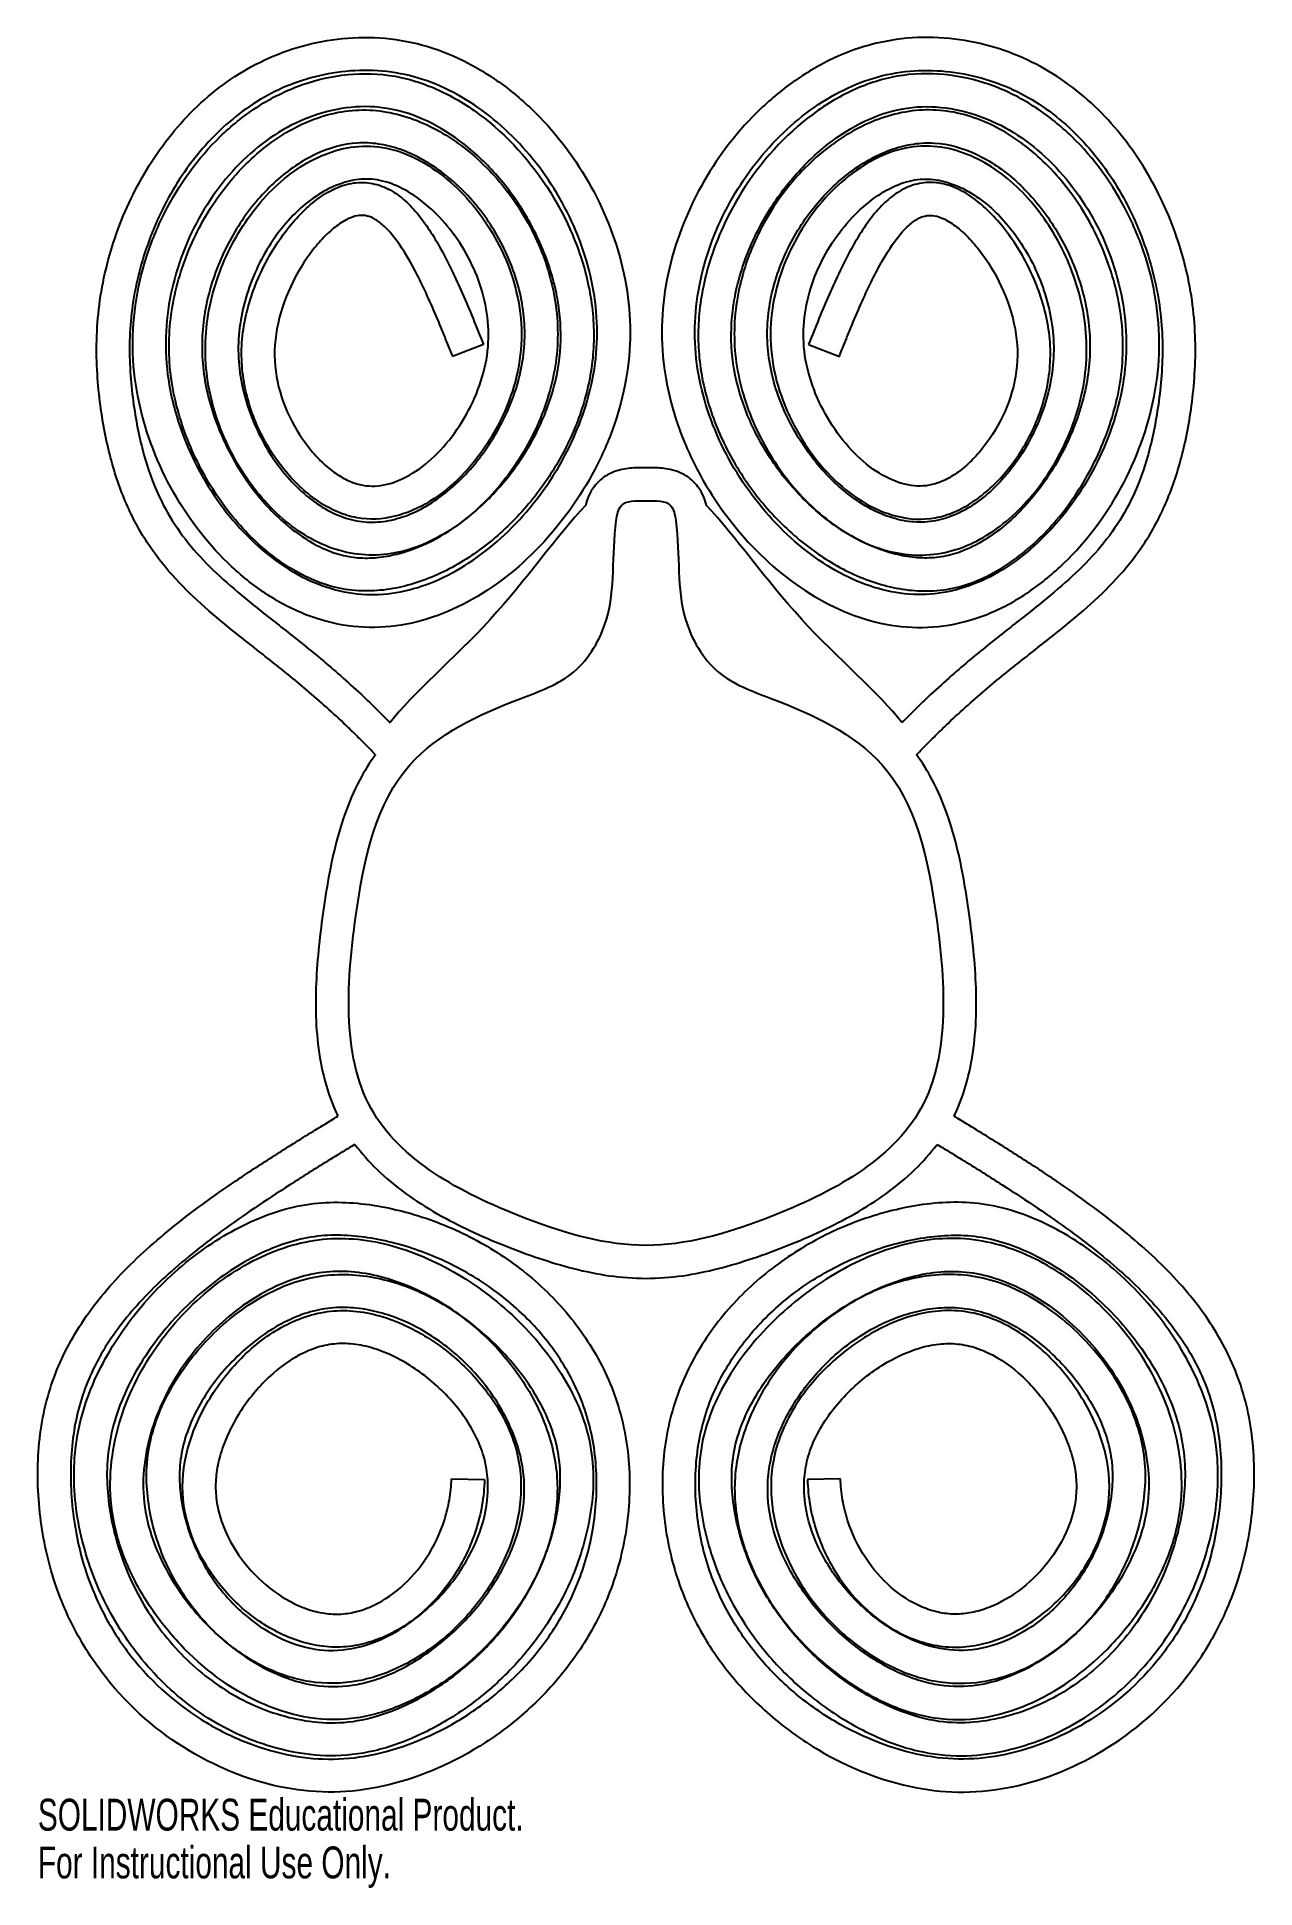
# Model space of a CAD drawing. Header units: millimetres. Extents: x -92 to 92, y -148 to 133.
import ezdxf

# ---------------------------------------------------------------- set-up
doc = ezdxf.new("R2010")
doc.units = ezdxf.units.MM
doc.styles.add('SLDTEXTSTYLE0', font='TXT', dxfattribs={"width": 0.7})

msp = doc.modelspace()

# ---------------------------------------------------------------- linework, layer by layer
at = {"color": 7, "linetype": 'Continuous', "lineweight": 25}
for p, q in [((-24.67, 86.73), (-29.33, 84.91)), ((24.67, 86.73), (29.33, 84.91)), ((-29.5, -85.41), (-24.5, -85.52)), ((29.5, -85.41), (24.5, -85.52))]:
    msp.add_line(p, q, dxfattribs=at)
for points, knots in [([(-41.06, 24.5), (-41.63, 25.07), (-42.71, 26.18), (-44.27, 27.74), (-46.34, 29.73), (-48.86, 32.04), (-51.81, 34.59), (-54.66, 36.94), (-58.34, 39.88), (-62.71, 43.29), (-67.55, 47.31), (-71.93, 51.61), (-75.77, 56.53), (-78.94, 62.37), (-81.34, 69.35), (-82.98, 77.79), (-83.54, 86.23), (-82.92, 93.41), (-81.47, 100.69), (-78.18, 109.67), (-71.9, 119.48), (-63.32, 127.46), (-54.31, 131.78), (-46.06, 133.33), (-39.56, 133.41), (-33.04, 132.16), (-26.9, 129.61), (-21.19, 125.97), (-14.32, 119.86), (-7.35, 110.26), (-3.26, 98.97), (-2.2, 89.47), (-2.68, 82.24), (-4.41, 75.19), (-8.14, 66.23), (-15.09, 56.22), (-26.01, 47.32), (-36.54, 43.64), (-45.17, 43.76), (-51.52, 45.43), (-57.47, 48.53), (-64.72, 54.24), (-72.21, 63.81), (-76.77, 75.44), (-78.05, 85.3), (-77.64, 92.74), (-75.98, 99.95), (-72.27, 109.04), (-66.55, 116.95), (-59.22, 122.88), (-53.01, 126.11), (-46.19, 127.88), (-38.95, 127.93), (-31.78, 125.82), (-22.96, 120.58), (-15.57, 112.44), (-10.54, 102.57), (-8.21, 94.56), (-7.62, 86.21), (-9.11, 77.92), (-12.34, 70.15), (-16.97, 63.14), (-22.72, 57.2), (-29.31, 52.61), (-35.31, 50.2), (-40.28, 49.31), (-44.1, 49.26), (-48, 49.96), (-53.05, 51.96), (-58.93, 56.11), (-64.98, 63.08), (-69.6, 71.52), (-71.87, 79.34), (-72.45, 85.83), (-72.1, 92.31), (-70.1, 100.15), (-65.67, 108.61), (-59.64, 115.61), (-52.36, 120.59), (-45.5, 122.5), (-39.82, 122.23), (-34.3, 120.84), (-27.83, 117.28), (-21.2, 110.8), (-16.18, 102.64), (-13.79, 94.88), (-13.26, 88.35), (-13.79, 81.7), (-16.4, 73.63), (-21.84, 65.08), (-29.01, 58.43), (-36.02, 55.18), (-41.99, 54.58), (-46.49, 55.25), (-50.79, 57.06), (-56.05, 60.71), (-61.63, 67.17), (-65.35, 75.33), (-66.78, 82.39), (-66.99, 89.68), (-64.89, 98.55), (-59.57, 107.79), (-53.4, 113.46), (-47.66, 116.16), (-43.04, 117.07), (-38.13, 116.48), (-33.42, 114.36), (-29.07, 111.08), (-23.94, 105.4), (-20.18, 98.12), (-18.7, 89.94), (-19.04, 83.51), (-20.91, 77.26), (-23.95, 71.5), (-27.93, 66.54), (-32.67, 62.68), (-38.02, 60.31), (-42.87, 60.02), (-46.81, 61.21), (-50.55, 63.28), (-54.81, 67.18), (-58.87, 73.46), (-60.93, 79.66), (-61.45, 84.98), (-61.06, 90.39), (-59.1, 96.88), (-55.83, 102.55), (-52.75, 106.27), (-50.25, 108.58), (-47.61, 110.31), (-44.74, 111.34), (-41.78, 111.38), (-39.07, 110.45), (-36.73, 108.83), (-34.01, 105.99), (-31.64, 102.31), (-29.42, 97.98), (-27.81, 94.44), (-26.24, 90.69), (-25.19, 88.04), (-24.67, 86.73)], [0.0039336, 0.0039336, 0.0039336, 0.0039336, 0.0078125, 0.0117188, 0.015625, 0.0234375, 0.03125, 0.0390625, 0.046875, 0.0625, 0.078125, 0.09375, 0.109375, 0.125, 0.140625, 0.15625, 0.171875, 0.1796875, 0.1875, 0.203125, 0.21875, 0.234375, 0.25, 0.2578125, 0.265625, 0.2734375, 0.28125, 0.2890625, 0.296875, 0.3125, 0.328125, 0.3359375, 0.34375, 0.3515625, 0.359375, 0.375, 0.390625, 0.40625, 0.4140625, 0.421875, 0.4296875, 0.4375, 0.453125, 0.46875, 0.4765625, 0.484375, 0.4921875, 0.5, 0.515625, 0.5234375, 0.53125, 0.5390625, 0.546875, 0.5546875, 0.5625, 0.578125, 0.5859375, 0.59375, 0.6015625, 0.609375, 0.6171875, 0.625, 0.6328125, 0.640625, 0.6484375, 0.6523438, 0.65625, 0.6601562, 0.6640625, 0.671875, 0.6796875, 0.6875, 0.6953125, 0.6992188, 0.703125, 0.7109375, 0.71875, 0.7265625, 0.734375, 0.7421875, 0.7460938, 0.75, 0.7578125, 0.765625, 0.7734375, 0.78125, 0.7851562, 0.7890625, 0.796875, 0.8046875, 0.8125, 0.8203125, 0.8242188, 0.828125, 0.8320312, 0.8359375, 0.84375, 0.8515625, 0.8554688, 0.859375, 0.8671875, 0.875, 0.8828125, 0.8867188, 0.890625, 0.8945312, 0.8984375, 0.9023438, 0.90625, 0.9140625, 0.9179688, 0.921875, 0.9257812, 0.9296875, 0.9335938, 0.9375, 0.9414062, 0.9453125, 0.9472656, 0.9492188, 0.953125, 0.9570312, 0.9609375, 0.9628906, 0.9648438, 0.96875, 0.9726562, 0.9746094, 0.9765625, 0.9785156, 0.9804688, 0.9824219, 0.984375, 0.9863281, 0.9882812, 0.9921875, 0.9941406, 0.9960938, 0.9980469, 1, 1, 1, 1]), ([(41.06, 24.5), (41.63, 25.07), (42.71, 26.18), (44.27, 27.74), (46.34, 29.73), (48.86, 32.04), (51.81, 34.59), (54.66, 36.94), (58.34, 39.88), (62.71, 43.29), (67.55, 47.31), (71.93, 51.61), (75.77, 56.53), (78.94, 62.37), (81.34, 69.35), (82.98, 77.79), (83.54, 86.23), (82.92, 93.41), (81.47, 100.69), (78.18, 109.67), (71.9, 119.48), (63.32, 127.46), (54.31, 131.78), (46.06, 133.33), (39.56, 133.41), (33.04, 132.16), (26.9, 129.61), (21.19, 125.97), (14.32, 119.86), (7.35, 110.26), (3.26, 98.97), (2.2, 89.47), (2.68, 82.24), (4.41, 75.19), (8.14, 66.23), (15.09, 56.22), (26.01, 47.32), (36.54, 43.64), (45.17, 43.76), (51.52, 45.43), (57.47, 48.53), (64.72, 54.24), (72.21, 63.81), (76.77, 75.44), (78.05, 85.3), (77.64, 92.74), (75.98, 99.95), (72.27, 109.04), (66.55, 116.95), (59.22, 122.88), (53.01, 126.11), (46.19, 127.88), (38.95, 127.93), (31.78, 125.82), (22.96, 120.58), (15.57, 112.44), (10.54, 102.57), (8.21, 94.56), (7.62, 86.21), (9.11, 77.92), (12.34, 70.15), (16.97, 63.14), (22.72, 57.2), (29.31, 52.61), (35.31, 50.2), (40.28, 49.31), (44.1, 49.26), (48, 49.96), (53.05, 51.96), (58.93, 56.11), (64.98, 63.08), (69.6, 71.52), (71.87, 79.34), (72.45, 85.83), (72.1, 92.31), (70.1, 100.15), (65.67, 108.61), (59.64, 115.61), (52.36, 120.59), (45.5, 122.5), (39.82, 122.23), (34.3, 120.84), (27.83, 117.28), (21.2, 110.8), (16.18, 102.64), (13.79, 94.88), (13.26, 88.35), (13.79, 81.7), (16.4, 73.63), (21.84, 65.08), (29.01, 58.43), (36.02, 55.18), (41.99, 54.58), (46.49, 55.25), (50.79, 57.06), (56.05, 60.71), (61.63, 67.17), (65.35, 75.33), (66.78, 82.39), (66.99, 89.68), (64.89, 98.55), (59.57, 107.79), (53.4, 113.46), (47.66, 116.16), (43.04, 117.07), (38.13, 116.48), (33.42, 114.36), (29.07, 111.08), (23.94, 105.4), (20.18, 98.12), (18.7, 89.94), (19.04, 83.51), (20.91, 77.26), (23.95, 71.5), (27.93, 66.54), (32.67, 62.68), (38.02, 60.31), (42.87, 60.02), (46.81, 61.21), (50.55, 63.28), (54.81, 67.18), (58.87, 73.46), (60.93, 79.66), (61.45, 84.98), (61.06, 90.39), (59.1, 96.88), (55.83, 102.55), (52.75, 106.27), (50.25, 108.58), (47.61, 110.31), (44.74, 111.34), (41.78, 111.38), (39.07, 110.45), (36.73, 108.83), (34.01, 105.99), (31.64, 102.31), (29.42, 97.98), (27.81, 94.44), (26.24, 90.69), (25.19, 88.04), (24.67, 86.73)], [0.0039336, 0.0039336, 0.0039336, 0.0039336, 0.0078125, 0.0117188, 0.015625, 0.0234375, 0.03125, 0.0390625, 0.046875, 0.0625, 0.078125, 0.09375, 0.109375, 0.125, 0.140625, 0.15625, 0.171875, 0.1796875, 0.1875, 0.203125, 0.21875, 0.234375, 0.25, 0.2578125, 0.265625, 0.2734375, 0.28125, 0.2890625, 0.296875, 0.3125, 0.328125, 0.3359375, 0.34375, 0.3515625, 0.359375, 0.375, 0.390625, 0.40625, 0.4140625, 0.421875, 0.4296875, 0.4375, 0.453125, 0.46875, 0.4765625, 0.484375, 0.4921875, 0.5, 0.515625, 0.5234375, 0.53125, 0.5390625, 0.546875, 0.5546875, 0.5625, 0.578125, 0.5859375, 0.59375, 0.6015625, 0.609375, 0.6171875, 0.625, 0.6328125, 0.640625, 0.6484375, 0.6523438, 0.65625, 0.6601562, 0.6640625, 0.671875, 0.6796875, 0.6875, 0.6953125, 0.6992188, 0.703125, 0.7109375, 0.71875, 0.7265625, 0.734375, 0.7421875, 0.7460938, 0.75, 0.7578125, 0.765625, 0.7734375, 0.78125, 0.7851562, 0.7890625, 0.796875, 0.8046875, 0.8125, 0.8203125, 0.8242188, 0.828125, 0.8320312, 0.8359375, 0.84375, 0.8515625, 0.8554688, 0.859375, 0.8671875, 0.875, 0.8828125, 0.8867188, 0.890625, 0.8945312, 0.8984375, 0.9023438, 0.90625, 0.9140625, 0.9179688, 0.921875, 0.9257812, 0.9296875, 0.9335938, 0.9375, 0.9414062, 0.9453125, 0.9472656, 0.9492188, 0.953125, 0.9570312, 0.9609375, 0.9628906, 0.9648438, 0.96875, 0.9726562, 0.9746094, 0.9765625, 0.9785156, 0.9804688, 0.9824219, 0.984375, 0.9863281, 0.9882812, 0.9921875, 0.9941406, 0.9960938, 0.9980469, 1, 1, 1, 1]), ([(-29.33, 84.91), (-29.58, 85.56), (-30.1, 86.87), (-31.12, 89.41), (-32.4, 92.45), (-33.94, 95.82), (-35.99, 99.84), (-38.06, 103.01), (-40.05, 105.05), (-41.42, 105.97), (-42.61, 106.34), (-43.76, 106.34), (-45.26, 105.84), (-47.12, 104.65), (-49.09, 102.84), (-51.66, 99.75), (-54.47, 94.87), (-56.46, 88.26), (-56.37, 81.83), (-54.32, 75.65), (-51.48, 71.28), (-48.86, 68.53), (-46.81, 66.92), (-44.8, 65.83), (-42.96, 65.29), (-41.16, 65.17), (-38.66, 65.53), (-35.38, 66.95), (-31.53, 70.05), (-28.16, 74.26), (-25.56, 79.18), (-24, 84.42), (-23.73, 89.59), (-24.64, 94.68), (-26.55, 99.49), (-29.24, 103.8), (-32.49, 107.39), (-36.04, 110.06), (-39.58, 111.62), (-42.8, 111.99), (-46.05, 111.37), (-49.32, 109.85), (-52.48, 107.48), (-56.34, 103.34), (-60.18, 96.68), (-61.97, 89.06), (-61.79, 82.99), (-60.57, 76.96), (-57.35, 69.88), (-52.57, 64.37), (-48.32, 61.45), (-45.1, 60.11), (-41.88, 59.63), (-37.53, 60.06), (-31.93, 62.58), (-25.75, 68.28), (-20.96, 75.8), (-18.27, 84.18), (-18.31, 92.5), (-20.78, 100.54), (-25.16, 107.66), (-30.9, 113.26), (-36.27, 116.18), (-40.6, 117.26), (-44.82, 117.45), (-50.12, 116.01), (-56.23, 111.88), (-61.49, 105.79), (-65.39, 98.33), (-67.5, 90.1), (-67.35, 81.73), (-64.95, 73.46), (-60.83, 65.95), (-55.49, 59.8), (-50.52, 56.33), (-46.58, 54.79), (-43.71, 54.27), (-40.78, 54.31), (-36.78, 55.02), (-31.75, 57.02), (-26, 61.01), (-20.9, 66.29), (-16.78, 72.52), (-13.94, 79.38), (-12.67, 86.47), (-13.17, 93.65), (-15.21, 100.7), (-18.57, 107.3), (-22.99, 113.13), (-28.19, 117.86), (-33.86, 121.21), (-39.65, 122.9), (-45.51, 122.87), (-53.07, 120.92), (-61.52, 115.31), (-69.16, 104.79), (-72.54, 94.2), (-73.02, 85.49), (-71.9, 76.8), (-67.81, 66.32), (-59.71, 56), (-49.72, 49.48), (-39.26, 48.06), (-28.62, 51.71), (-18.83, 59.63), (-11.26, 70.53), (-7.78, 80.94), (-7.23, 89.33), (-8.16, 97.74), (-11.82, 107.88), (-19.37, 118.27), (-27.48, 124.44), (-34.52, 127.35), (-39.97, 128.39), (-45.56, 128.33), (-52.68, 126.99), (-60.43, 123.28), (-67.99, 116.27), (-73.65, 107.45), (-76.65, 99.28), (-77.96, 92.7), (-78.52, 86.24), (-78.12, 80.02), (-77.23, 74.49), (-76.13, 69.56), (-74.33, 64.36), (-71.57, 59.29), (-68.21, 54.98), (-64.23, 51.06), (-59.61, 47.21), (-54.39, 43.13), (-49.6, 39.29), (-45.54, 35.78), (-42.92, 33.38), (-40.77, 31.31), (-39.57, 30.11), (-38.91, 29.44), (-38.8, 29.33)], [0, 0, 0, 0, 0.0009766, 0.0019531, 0.0039062, 0.0058594, 0.0078125, 0.0117188, 0.0136719, 0.015625, 0.0175781, 0.0195312, 0.0214844, 0.0234375, 0.0253906, 0.0273438, 0.03125, 0.0351562, 0.0390625, 0.0429688, 0.046875, 0.0488281, 0.0507812, 0.0527344, 0.0546875, 0.0566406, 0.0585938, 0.0625, 0.0664062, 0.0703125, 0.0742188, 0.078125, 0.0820312, 0.0859375, 0.0898438, 0.09375, 0.0976562, 0.1015625, 0.1054688, 0.109375, 0.1132812, 0.1171875, 0.1210938, 0.125, 0.1328125, 0.140625, 0.1445312, 0.1484375, 0.15625, 0.1640625, 0.1679688, 0.171875, 0.1757812, 0.1796875, 0.1875, 0.1953125, 0.203125, 0.2109375, 0.21875, 0.2265625, 0.234375, 0.2421875, 0.25, 0.2539062, 0.2578125, 0.265625, 0.2734375, 0.28125, 0.2890625, 0.296875, 0.3046875, 0.3125, 0.3203125, 0.328125, 0.3359375, 0.3398438, 0.34375, 0.3476562, 0.3515625, 0.359375, 0.3671875, 0.375, 0.3828125, 0.390625, 0.3984375, 0.40625, 0.4140625, 0.421875, 0.4296875, 0.4375, 0.4453125, 0.453125, 0.4609375, 0.46875, 0.484375, 0.5, 0.515625, 0.5234375, 0.53125, 0.546875, 0.5625, 0.578125, 0.59375, 0.609375, 0.625, 0.640625, 0.65625, 0.6640625, 0.671875, 0.6875, 0.703125, 0.71875, 0.7265625, 0.734375, 0.7421875, 0.75, 0.765625, 0.78125, 0.796875, 0.8125, 0.8203125, 0.828125, 0.84375, 0.8515625, 0.859375, 0.875, 0.890625, 0.90625, 0.921875, 0.9375, 0.953125, 0.96875, 0.9765625, 0.984375, 0.9882812, 0.9921875, 0.9929805, 0.9929805, 0.9929805, 0.9929805]), ([(29.33, 84.91), (29.58, 85.56), (30.1, 86.87), (31.12, 89.41), (32.4, 92.45), (33.94, 95.82), (35.99, 99.84), (38.06, 103.01), (40.05, 105.05), (41.42, 105.97), (42.61, 106.34), (43.76, 106.34), (45.26, 105.84), (47.12, 104.65), (49.09, 102.84), (51.66, 99.75), (54.47, 94.87), (56.46, 88.26), (56.37, 81.83), (54.32, 75.65), (51.48, 71.28), (48.86, 68.53), (46.81, 66.92), (44.8, 65.83), (42.96, 65.29), (41.16, 65.17), (38.66, 65.53), (35.38, 66.95), (31.53, 70.05), (28.16, 74.26), (25.56, 79.18), (24, 84.42), (23.73, 89.59), (24.64, 94.68), (26.55, 99.49), (29.24, 103.8), (32.49, 107.39), (36.04, 110.06), (39.58, 111.62), (42.8, 111.99), (46.05, 111.37), (49.32, 109.85), (52.48, 107.48), (56.34, 103.34), (60.18, 96.68), (61.97, 89.06), (61.79, 82.99), (60.57, 76.96), (57.35, 69.88), (52.57, 64.37), (48.32, 61.45), (45.1, 60.11), (41.88, 59.63), (37.53, 60.06), (31.93, 62.58), (25.75, 68.28), (20.96, 75.8), (18.27, 84.18), (18.31, 92.5), (20.78, 100.54), (25.16, 107.66), (30.9, 113.26), (36.27, 116.18), (40.6, 117.26), (44.82, 117.45), (50.12, 116.01), (56.23, 111.88), (61.49, 105.79), (65.39, 98.33), (67.5, 90.1), (67.35, 81.73), (64.95, 73.46), (60.83, 65.95), (55.49, 59.8), (50.52, 56.33), (46.58, 54.79), (43.71, 54.27), (40.78, 54.31), (36.78, 55.02), (31.75, 57.02), (26, 61.01), (20.9, 66.29), (16.78, 72.52), (13.94, 79.38), (12.67, 86.47), (13.17, 93.65), (15.21, 100.7), (18.57, 107.3), (22.99, 113.13), (28.19, 117.86), (33.86, 121.21), (39.65, 122.9), (45.51, 122.87), (53.07, 120.92), (61.52, 115.31), (69.16, 104.79), (72.54, 94.2), (73.02, 85.49), (71.9, 76.8), (67.81, 66.32), (59.71, 56), (49.72, 49.48), (39.26, 48.06), (28.62, 51.71), (18.83, 59.63), (11.26, 70.53), (7.78, 80.94), (7.23, 89.33), (8.16, 97.74), (11.82, 107.88), (19.37, 118.27), (27.48, 124.44), (34.52, 127.35), (39.97, 128.39), (45.56, 128.33), (52.68, 126.99), (60.43, 123.28), (67.99, 116.27), (73.65, 107.45), (76.65, 99.28), (77.96, 92.7), (78.52, 86.24), (78.12, 80.02), (77.23, 74.49), (76.13, 69.56), (74.33, 64.36), (71.57, 59.29), (68.21, 54.98), (64.23, 51.06), (59.61, 47.21), (54.39, 43.13), (49.6, 39.29), (45.54, 35.78), (42.92, 33.38), (40.77, 31.31), (39.57, 30.11), (38.91, 29.44), (38.8, 29.33)], [0, 0, 0, 0, 0.0009766, 0.0019531, 0.0039062, 0.0058594, 0.0078125, 0.0117188, 0.0136719, 0.015625, 0.0175781, 0.0195312, 0.0214844, 0.0234375, 0.0253906, 0.0273438, 0.03125, 0.0351562, 0.0390625, 0.0429688, 0.046875, 0.0488281, 0.0507812, 0.0527344, 0.0546875, 0.0566406, 0.0585938, 0.0625, 0.0664062, 0.0703125, 0.0742188, 0.078125, 0.0820312, 0.0859375, 0.0898438, 0.09375, 0.0976562, 0.1015625, 0.1054688, 0.109375, 0.1132812, 0.1171875, 0.1210938, 0.125, 0.1328125, 0.140625, 0.1445312, 0.1484375, 0.15625, 0.1640625, 0.1679688, 0.171875, 0.1757812, 0.1796875, 0.1875, 0.1953125, 0.203125, 0.2109375, 0.21875, 0.2265625, 0.234375, 0.2421875, 0.25, 0.2539062, 0.2578125, 0.265625, 0.2734375, 0.28125, 0.2890625, 0.296875, 0.3046875, 0.3125, 0.3203125, 0.328125, 0.3359375, 0.3398438, 0.34375, 0.3476562, 0.3515625, 0.359375, 0.3671875, 0.375, 0.3828125, 0.390625, 0.3984375, 0.40625, 0.4140625, 0.421875, 0.4296875, 0.4375, 0.4453125, 0.453125, 0.4609375, 0.46875, 0.484375, 0.5, 0.515625, 0.5234375, 0.53125, 0.546875, 0.5625, 0.578125, 0.59375, 0.609375, 0.625, 0.640625, 0.65625, 0.6640625, 0.671875, 0.6875, 0.703125, 0.71875, 0.7265625, 0.734375, 0.7421875, 0.75, 0.765625, 0.78125, 0.796875, 0.8125, 0.8203125, 0.828125, 0.84375, 0.8515625, 0.859375, 0.875, 0.890625, 0.90625, 0.921875, 0.9375, 0.953125, 0.96875, 0.9765625, 0.984375, 0.9882812, 0.9921875, 0.9929805, 0.9929805, 0.9929805, 0.9929805]), ([(9.15, 62.34), (9.13, 62.44), (8.99, 62.95), (8.7, 63.79), (8.07, 64.91), (7.35, 65.81), (6.49, 66.55), (5.33, 67.26), (3.98, 67.73), (2.66, 67.94), (1.59, 68), (0.69, 68), (0, 68), (-0.69, 68), (-1.59, 68), (-2.66, 67.94), (-3.98, 67.73), (-5.33, 67.26), (-6.49, 66.55), (-7.35, 65.81), (-8.07, 64.91), (-8.7, 63.79), (-8.99, 62.95), (-9.13, 62.44), (-9.15, 62.34)], [0.98390318, 0.98390318, 0.98390318, 0.98390318, 0.984375, 0.98632812, 0.98730469, 0.98828125, 0.98925781, 0.99023438, 0.9921875, 0.99414062, 0.99609375, 0.99804688, 1, 1.00195312, 1.00390625, 1.00585938, 1.0078125, 1.00976562, 1.01074219, 1.01171875, 1.01269531, 1.01367188, 1.015625, 1.01609682, 1.01609682, 1.01609682, 1.01609682]), ([(0, 63), (-1.53, 63), (-3.99, 63.16), (-5.35, 55.27), (-4.15, 46.81), (-10.24, 36.15), (-22.37, 31.94), (-39.51, 23.95), (-45.01, -1.71), (-46.72, -32.35), (-21.1, -45.69), (0, -51.7), (21.1, -45.69), (46.72, -32.35), (45.01, -1.71), (39.51, 23.95), (22.37, 31.94), (10.24, 36.15), (4.15, 46.81), (5.35, 55.27), (3.99, 63.16), (1.53, 63), (0, 63)], [0, 0, 0, 0, 0.012029, 0.019387, 0.066378, 0.095785, 0.123665, 0.184474, 0.260641, 0.354547, 0.442523, 0.5, 0.557477, 0.645453, 0.739359, 0.815526, 0.876335, 0.904215, 0.933622, 0.980613, 0.987971, 1, 1, 1, 1]), ([(-9.15, 62.34), (-13.48, 57.71), (-22.86, 44.17), (-35.5, 33.73), (-38.8, 29.33)], [0.7722267, 0.7722267, 0.7722267, 0.7722267, 0.8663339, 0.9613032, 0.9613032, 0.9613032, 0.9613032]), ([(38.8, 29.33), (35.5, 33.73), (22.86, 44.17), (13.48, 57.71), (9.15, 62.34)], [0.4451174, 0.4451174, 0.4451174, 0.4451174, 0.5400867, 0.6341939, 0.6341939, 0.6341939, 0.6341939]), ([(-41.07, 24.38), (-41.96, 23.18), (-43.75, 20.29), (-45.8, 15.46), (-47.35, 10.01), (-48.42, 4.45), (-49.22, -1.05), (-49.86, -6.67), (-50.17, -12.36), (-50.01, -18.04), (-49.19, -23.65), (-47.93, -27.74), (-46.94, -29.94), (-46.72, -30.39)], [0.1911958, 0.1911958, 0.1911958, 0.1911958, 0.203125, 0.21875, 0.234375, 0.25, 0.265625, 0.28125, 0.296875, 0.3125, 0.328125, 0.34375, 0.3477987, 0.3477987, 0.3477987, 0.3477987]), ([(46.72, -30.39), (46.94, -29.94), (47.93, -27.74), (49.19, -23.65), (50.01, -18.04), (50.17, -12.36), (49.86, -6.67), (49.22, -1.05), (48.42, 4.45), (47.35, 10.01), (45.8, 15.46), (43.75, 20.29), (41.96, 23.18), (41.07, 24.38)], [0.6522013, 0.6522013, 0.6522013, 0.6522013, 0.65625, 0.671875, 0.6875, 0.703125, 0.71875, 0.734375, 0.75, 0.765625, 0.78125, 0.796875, 0.8088042, 0.8088042, 0.8088042, 0.8088042]), ([(-24.5, -85.52), (-24.53, -86.84), (-24.79, -89.49), (-26.05, -94.53), (-28.84, -100.31), (-33.72, -105.96), (-38.78, -109.23), (-43.27, -110.68), (-46.81, -111.1), (-50.4, -110.74), (-55.01, -109.37), (-60.34, -106.21), (-65.63, -100.75), (-69.32, -94.09), (-70.76, -86.65), (-69.34, -79.05), (-65.58, -71.71), (-60.09, -65.39), (-54.39, -61.63), (-49.32, -60.07), (-44.04, -59.66), (-37.3, -61.33), (-29.81, -65.9), (-24.61, -71.23), (-21.51, -76.14), (-19.82, -80.09), (-18.96, -84.23), (-18.9, -89.69), (-20.52, -96.27), (-24.49, -103.4), (-29.98, -109.41), (-36.5, -113.93), (-43.69, -116.52), (-51.06, -116.61), (-58.19, -114.23), (-64.62, -109.83), (-70.02, -103.76), (-73.31, -97.54), (-75, -92.03), (-75.74, -87.66), (-75.83, -83.05), (-74.97, -78.31), (-73.23, -73.76), (-69.95, -68.01), (-64.36, -61.66), (-57.54, -57.09), (-51.67, -54.96), (-47.21, -54.31), (-42.86, -54.5), (-37.21, -55.68), (-30.54, -58.67), (-23.56, -64.15), (-18, -71.03), (-14.91, -77.59), (-13.62, -83.13), (-13.24, -88.78), (-14.49, -95.69), (-19.27, -105.94), (-27.21, -114.39), (-36.51, -119.85), (-43.85, -122.09), (-51.05, -122.02), (-60.27, -119.27), (-68.51, -113.36), (-74.96, -105.58), (-78.66, -99.08), (-80.97, -92.18), (-81.5, -85.18), (-80.49, -78.57), (-78.38, -72.38), (-75.32, -66.7), (-70.22, -59.94), (-62.36, -53.24), (-51.7, -48.72), (-41.01, -48.82), (-30.33, -52.83), (-20.58, -59.67), (-14.07, -67.11), (-10.39, -73.73), (-8.55, -78.98), (-7.85, -84.37), (-8.15, -89.57), (-9.13, -94.49), (-11.11, -100.67), (-14.76, -107.64), (-20.48, -114.69), (-27.09, -120.33), (-34.13, -124.46), (-41.23, -127), (-47.94, -127.71), (-53.99, -126.94), (-59.56, -125.31), (-66.48, -122.08), (-73.98, -116.3), (-80.86, -107.31), (-84.63, -98.67), (-86.32, -91.39), (-86.88, -85.81), (-86.61, -80.14), (-85.31, -74.51), (-83.14, -69.11), (-79.24, -62.31), (-72.82, -54.72), (-65.1, -48.91), (-58.55, -45.67), (-53.53, -44.04), (-48.55, -43.37), (-43.74, -43.52), (-39.08, -44.25), (-32.94, -45.84), (-25.54, -48.98), (-17.49, -54.39), (-10.68, -61.34), (-5.56, -69.65), (-2.6, -79.25), (-2.25, -89.65), (-4.06, -99.45), (-7.71, -108.09), (-12.83, -115.58), (-19.05, -121.81), (-28.34, -128.4), (-38.48, -132.3), (-48.22, -133.22), (-57.98, -132.12), (-70.45, -127.11), (-81.27, -117.43), (-87.66, -106.96), (-90.44, -99.32), (-91.77, -92.57), (-92.45, -85.49), (-92, -76.53), (-88.98, -67.03), (-83.72, -58.59), (-76.51, -50.96), (-69.04, -44.96), (-62.26, -40.21), (-56.79, -36.61), (-51.91, -33.56), (-48.5, -31.47), (-47.09, -30.61), (-46.72, -30.39)], [0, 0, 0, 0, 0.0019531, 0.0039062, 0.0078125, 0.0117188, 0.015625, 0.0175781, 0.0195312, 0.0214844, 0.0234375, 0.0273438, 0.03125, 0.0351562, 0.0390625, 0.0429688, 0.046875, 0.0507812, 0.0546875, 0.0566406, 0.0585938, 0.0625, 0.0664062, 0.0703125, 0.0722656, 0.0742188, 0.0761719, 0.078125, 0.0820312, 0.0859375, 0.0898438, 0.09375, 0.0976562, 0.1015625, 0.1054688, 0.109375, 0.1132812, 0.1171875, 0.1191406, 0.1210938, 0.1230469, 0.125, 0.1269531, 0.1289062, 0.1328125, 0.1367188, 0.1386719, 0.140625, 0.1425781, 0.1445312, 0.1484375, 0.1523438, 0.15625, 0.1601562, 0.1621094, 0.1640625, 0.1679688, 0.171875, 0.1796875, 0.1835938, 0.1875, 0.1914062, 0.1953125, 0.203125, 0.2070312, 0.2109375, 0.2148438, 0.21875, 0.2226562, 0.2265625, 0.2304688, 0.234375, 0.2421875, 0.25, 0.2578125, 0.265625, 0.2734375, 0.28125, 0.2851562, 0.2890625, 0.2929688, 0.296875, 0.3007812, 0.3046875, 0.3125, 0.3203125, 0.328125, 0.3359375, 0.34375, 0.3515625, 0.359375, 0.3671875, 0.375, 0.390625, 0.40625, 0.421875, 0.4296875, 0.4375, 0.4453125, 0.453125, 0.4609375, 0.46875, 0.484375, 0.5, 0.5078125, 0.515625, 0.5234375, 0.53125, 0.5390625, 0.546875, 0.5625, 0.578125, 0.59375, 0.609375, 0.625, 0.640625, 0.65625, 0.671875, 0.6875, 0.703125, 0.71875, 0.75, 0.765625, 0.78125, 0.8125, 0.84375, 0.859375, 0.875, 0.8828125, 0.890625, 0.90625, 0.921875, 0.9375, 0.953125, 0.96875, 0.9765625, 0.984375, 0.9921875, 0.9960938, 0.997472, 0.997472, 0.997472, 0.997472]), ([(24.5, -85.52), (24.53, -86.84), (24.79, -89.49), (26.05, -94.53), (28.84, -100.31), (33.72, -105.96), (38.78, -109.23), (43.27, -110.68), (46.81, -111.1), (50.4, -110.74), (55.01, -109.37), (60.34, -106.21), (65.63, -100.75), (69.32, -94.09), (70.76, -86.65), (69.34, -79.05), (65.58, -71.71), (60.09, -65.39), (54.39, -61.63), (49.32, -60.07), (44.04, -59.66), (37.3, -61.33), (29.81, -65.9), (24.61, -71.23), (21.51, -76.14), (19.82, -80.09), (18.96, -84.23), (18.9, -89.69), (20.52, -96.27), (24.49, -103.4), (29.98, -109.41), (36.5, -113.93), (43.69, -116.52), (51.06, -116.61), (58.19, -114.23), (64.62, -109.83), (70.02, -103.76), (73.31, -97.54), (75, -92.03), (75.74, -87.66), (75.83, -83.05), (74.97, -78.31), (73.23, -73.76), (69.95, -68.01), (64.36, -61.66), (57.54, -57.09), (51.67, -54.96), (47.21, -54.31), (42.86, -54.5), (37.21, -55.68), (30.54, -58.67), (23.56, -64.15), (18, -71.03), (14.91, -77.59), (13.62, -83.13), (13.24, -88.78), (14.49, -95.69), (19.27, -105.94), (27.21, -114.39), (36.51, -119.85), (43.85, -122.09), (51.05, -122.02), (60.27, -119.27), (68.51, -113.36), (74.96, -105.58), (78.66, -99.08), (80.97, -92.18), (81.5, -85.18), (80.49, -78.57), (78.38, -72.38), (75.32, -66.7), (70.22, -59.94), (62.36, -53.24), (51.7, -48.72), (41.01, -48.82), (30.33, -52.83), (20.58, -59.67), (14.07, -67.11), (10.39, -73.73), (8.55, -78.98), (7.85, -84.37), (8.15, -89.57), (9.13, -94.49), (11.11, -100.67), (14.76, -107.64), (20.48, -114.69), (27.09, -120.33), (34.13, -124.46), (41.23, -127), (47.94, -127.71), (53.99, -126.94), (59.56, -125.31), (66.48, -122.08), (73.98, -116.3), (80.86, -107.31), (84.63, -98.67), (86.32, -91.39), (86.88, -85.81), (86.61, -80.14), (85.31, -74.51), (83.14, -69.11), (79.24, -62.31), (72.82, -54.72), (65.1, -48.91), (58.55, -45.67), (53.53, -44.04), (48.55, -43.37), (43.74, -43.52), (39.08, -44.25), (32.94, -45.84), (25.54, -48.98), (17.49, -54.39), (10.68, -61.34), (5.56, -69.65), (2.6, -79.25), (2.25, -89.65), (4.06, -99.45), (7.71, -108.09), (12.83, -115.58), (19.05, -121.81), (28.34, -128.4), (38.48, -132.3), (48.22, -133.22), (57.98, -132.12), (70.45, -127.11), (81.27, -117.43), (87.66, -106.96), (90.44, -99.32), (91.77, -92.57), (92.45, -85.49), (92, -76.53), (88.98, -67.03), (83.72, -58.59), (76.51, -50.96), (69.04, -44.96), (62.26, -40.21), (56.79, -36.61), (51.91, -33.56), (48.5, -31.47), (47.09, -30.61), (46.72, -30.39)], [0, 0, 0, 0, 0.0019531, 0.0039062, 0.0078125, 0.0117188, 0.015625, 0.0175781, 0.0195312, 0.0214844, 0.0234375, 0.0273438, 0.03125, 0.0351562, 0.0390625, 0.0429688, 0.046875, 0.0507812, 0.0546875, 0.0566406, 0.0585938, 0.0625, 0.0664062, 0.0703125, 0.0722656, 0.0742188, 0.0761719, 0.078125, 0.0820312, 0.0859375, 0.0898438, 0.09375, 0.0976562, 0.1015625, 0.1054688, 0.109375, 0.1132812, 0.1171875, 0.1191406, 0.1210938, 0.1230469, 0.125, 0.1269531, 0.1289062, 0.1328125, 0.1367188, 0.1386719, 0.140625, 0.1425781, 0.1445312, 0.1484375, 0.1523438, 0.15625, 0.1601562, 0.1621094, 0.1640625, 0.1679688, 0.171875, 0.1796875, 0.1835938, 0.1875, 0.1914062, 0.1953125, 0.203125, 0.2070312, 0.2109375, 0.2148438, 0.21875, 0.2226562, 0.2265625, 0.2304688, 0.234375, 0.2421875, 0.25, 0.2578125, 0.265625, 0.2734375, 0.28125, 0.2851562, 0.2890625, 0.2929688, 0.296875, 0.3007812, 0.3046875, 0.3125, 0.3203125, 0.328125, 0.3359375, 0.34375, 0.3515625, 0.359375, 0.3671875, 0.375, 0.390625, 0.40625, 0.421875, 0.4296875, 0.4375, 0.4453125, 0.453125, 0.4609375, 0.46875, 0.484375, 0.5, 0.5078125, 0.515625, 0.5234375, 0.53125, 0.5390625, 0.546875, 0.5625, 0.578125, 0.59375, 0.609375, 0.625, 0.640625, 0.65625, 0.671875, 0.6875, 0.703125, 0.71875, 0.75, 0.765625, 0.78125, 0.8125, 0.84375, 0.859375, 0.875, 0.8828125, 0.890625, 0.90625, 0.921875, 0.9375, 0.953125, 0.96875, 0.9765625, 0.984375, 0.9921875, 0.9960938, 0.997472, 0.997472, 0.997472, 0.997472]), ([(-44.14, -34.67), (-44.5, -34.89), (-45.9, -35.74), (-49.28, -37.81), (-54.09, -40.83), (-59.46, -44.35), (-66.05, -48.97), (-73.16, -54.69), (-79.78, -61.72), (-84.4, -69.17), (-86.57, -76.02), (-87.27, -82.16), (-87.28, -87.02), (-86.81, -91.85), (-85.61, -97.95), (-83.12, -104.79), (-77.41, -114.13), (-69.68, -121.06), (-61.07, -125.46), (-54.48, -127.47), (-48.16, -128.18), (-39.81, -127.4), (-30.67, -123.92), (-22.29, -117.97), (-16.7, -112.36), (-12.13, -105.68), (-9.43, -99.27), (-8.08, -93.67), (-7.33, -87.72), (-7.6, -80.03), (-10.15, -71.77), (-14.64, -64.46), (-20.7, -58.27), (-27.94, -53.4), (-35.93, -50.03), (-42.88, -48.55), (-48.31, -48.38), (-53.74, -49.12), (-60.98, -52.09), (-69.36, -58.38), (-76.33, -66.62), (-80.17, -74.45), (-81.63, -80.82), (-81.94, -87.27), (-80.54, -95.49), (-76.51, -104.75), (-70.38, -112.74), (-63.79, -117.81), (-57.8, -120.62), (-52.93, -122.04), (-47.86, -122.66), (-42.44, -122.1), (-36.3, -119.93), (-30.01, -116.25), (-24.08, -111.18), (-18.96, -104.87), (-15.73, -98.68), (-13.98, -93.24), (-13.12, -88.91), (-12.88, -84.51), (-13.44, -80.17), (-14.96, -75.82), (-18.13, -70.09), (-23.94, -63.44), (-32.73, -57.26), (-40.54, -54.39), (-46.37, -53.8), (-50.65, -54.23), (-55.08, -55.62), (-61.02, -58.7), (-67.99, -64.63), (-73.17, -72.6), (-75.61, -79.77), (-76.46, -85.42), (-76.03, -91.12), (-74.08, -97), (-70.83, -102.71), (-66.54, -107.89), (-61.48, -112.21), (-55.94, -115.34), (-50.25, -117.02), (-45.55, -117.05), (-41.63, -116.17), (-37.59, -114.67), (-32.51, -111.7), (-26.93, -106.74), (-22.37, -100.74), (-19.29, -94.12), (-18.29, -88.41), (-18.59, -83.89), (-19.64, -79.33), (-22.26, -73.74), (-27.1, -67.73), (-33.18, -62.97), (-38.85, -60.45), (-43.5, -59.48), (-46.97, -59.34), (-50.41, -59.84), (-55.12, -61.53), (-61.01, -65.44), (-66.88, -72.11), (-69.92, -78.47), (-70.81, -83.43), (-70.75, -87.17), (-70.12, -90.88), (-68.68, -95.57), (-65.86, -100.89), (-61.26, -106.06), (-55.88, -109.72), (-50.22, -111.58), (-44.67, -111.52), (-38.88, -109.47), (-33.31, -105.63), (-28.58, -100.44), (-25.21, -94.37), (-23.91, -89), (-23.97, -84.75), (-24.83, -80.6), (-27.62, -75.35), (-32.97, -69.83), (-38.29, -66.61), (-42.53, -65.21), (-45.53, -64.8), (-48.37, -65.02), (-52.08, -66.15), (-56.71, -69.15), (-61.41, -74.54), (-64.05, -79.73), (-65.11, -83.76), (-65.37, -86.63), (-65.11, -89.43), (-64.07, -93.19), (-61.58, -97.73), (-57.18, -102.26), (-52.88, -104.78), (-49.39, -105.81), (-46.86, -106.06), (-44.36, -105.77), (-41.05, -104.7), (-37.08, -102.17), (-33.07, -97.55), (-30.76, -92.76), (-29.74, -88.62), (-29.52, -86.48), (-29.5, -85.41)], [0.0025418, 0.0025418, 0.0025418, 0.0025418, 0.0039062, 0.0078125, 0.015625, 0.0234375, 0.03125, 0.046875, 0.0625, 0.078125, 0.09375, 0.1015625, 0.109375, 0.1171875, 0.125, 0.140625, 0.15625, 0.1875, 0.203125, 0.21875, 0.234375, 0.25, 0.28125, 0.296875, 0.3125, 0.328125, 0.34375, 0.3515625, 0.359375, 0.375, 0.390625, 0.40625, 0.421875, 0.4375, 0.453125, 0.46875, 0.4765625, 0.484375, 0.5, 0.515625, 0.53125, 0.546875, 0.5546875, 0.5625, 0.578125, 0.59375, 0.609375, 0.625, 0.6328125, 0.640625, 0.6484375, 0.65625, 0.6640625, 0.671875, 0.6796875, 0.6875, 0.6953125, 0.6992188, 0.703125, 0.7070312, 0.7109375, 0.7148438, 0.71875, 0.7265625, 0.734375, 0.7421875, 0.7460938, 0.75, 0.7539062, 0.7578125, 0.765625, 0.7734375, 0.7773438, 0.78125, 0.7851562, 0.7890625, 0.7929688, 0.796875, 0.8007812, 0.8046875, 0.8085938, 0.8125, 0.8144531, 0.8164062, 0.8203125, 0.8242188, 0.828125, 0.8320312, 0.8359375, 0.8378906, 0.8398438, 0.84375, 0.8476562, 0.8515625, 0.8554688, 0.8574219, 0.859375, 0.8613281, 0.8632812, 0.8671875, 0.8710938, 0.875, 0.8769531, 0.8789062, 0.8808594, 0.8828125, 0.8867188, 0.890625, 0.8945312, 0.8984375, 0.9023438, 0.90625, 0.9101562, 0.9140625, 0.9179688, 0.921875, 0.9238281, 0.9257812, 0.9296875, 0.9335938, 0.9375, 0.9394531, 0.9414062, 0.9433594, 0.9453125, 0.9492188, 0.953125, 0.9570312, 0.9589844, 0.9609375, 0.9628906, 0.9648438, 0.96875, 0.9726562, 0.9765625, 0.9785156, 0.9804688, 0.9824219, 0.984375, 0.9882812, 0.9921875, 0.9960938, 0.9980469, 1, 1, 1, 1]), ([(-44.14, -34.67), (-43.14, -36.03), (-40.75, -38.71), (-36.53, -42.21), (-31.7, -45.27), (-26.61, -47.87), (-21.42, -50.08), (-16.29, -51.99), (-11.01, -53.6), (-5.61, -54.71), (0, -55.15), (5.61, -54.71), (11.01, -53.6), (16.29, -51.99), (21.42, -50.08), (26.61, -47.87), (31.7, -45.27), (36.53, -42.21), (40.75, -38.71), (43.14, -36.03), (44.14, -34.67)], [0.3612988, 0.3612988, 0.3612988, 0.3612988, 0.375, 0.390625, 0.40625, 0.421875, 0.4375, 0.453125, 0.46875, 0.484375, 0.5, 0.515625, 0.53125, 0.546875, 0.5625, 0.578125, 0.59375, 0.609375, 0.625, 0.6387012, 0.6387012, 0.6387012, 0.6387012]), ([(44.14, -34.67), (44.5, -34.89), (45.9, -35.74), (49.28, -37.81), (54.09, -40.83), (59.46, -44.35), (66.05, -48.97), (73.16, -54.69), (79.78, -61.72), (84.4, -69.17), (86.57, -76.02), (87.27, -82.16), (87.28, -87.02), (86.81, -91.85), (85.61, -97.95), (83.12, -104.79), (77.41, -114.13), (69.68, -121.06), (61.07, -125.46), (54.48, -127.47), (48.16, -128.18), (39.81, -127.4), (30.67, -123.92), (22.29, -117.97), (16.7, -112.36), (12.13, -105.68), (9.43, -99.27), (8.08, -93.67), (7.33, -87.72), (7.6, -80.03), (10.15, -71.77), (14.64, -64.46), (20.7, -58.27), (27.94, -53.4), (35.93, -50.03), (42.88, -48.55), (48.31, -48.38), (53.74, -49.12), (60.98, -52.09), (69.36, -58.38), (76.33, -66.62), (80.17, -74.45), (81.63, -80.82), (81.94, -87.27), (80.54, -95.49), (76.51, -104.75), (70.38, -112.74), (63.79, -117.81), (57.8, -120.62), (52.93, -122.04), (47.86, -122.66), (42.44, -122.1), (36.3, -119.93), (30.01, -116.25), (24.08, -111.18), (18.96, -104.87), (15.73, -98.68), (13.98, -93.24), (13.12, -88.91), (12.88, -84.51), (13.44, -80.17), (14.96, -75.82), (18.13, -70.09), (23.94, -63.44), (32.73, -57.26), (40.54, -54.39), (46.37, -53.8), (50.65, -54.23), (55.08, -55.62), (61.02, -58.7), (67.99, -64.63), (73.17, -72.6), (75.61, -79.77), (76.46, -85.42), (76.03, -91.12), (74.08, -97), (70.83, -102.71), (66.54, -107.89), (61.48, -112.21), (55.94, -115.34), (50.25, -117.02), (45.55, -117.05), (41.63, -116.17), (37.59, -114.67), (32.51, -111.7), (26.93, -106.74), (22.37, -100.74), (19.29, -94.12), (18.29, -88.41), (18.59, -83.89), (19.64, -79.33), (22.26, -73.74), (27.1, -67.73), (33.18, -62.97), (38.85, -60.45), (43.5, -59.48), (46.97, -59.34), (50.41, -59.84), (55.12, -61.53), (61.01, -65.44), (66.88, -72.11), (69.92, -78.47), (70.81, -83.43), (70.75, -87.17), (70.12, -90.88), (68.68, -95.57), (65.86, -100.89), (61.26, -106.06), (55.88, -109.72), (50.22, -111.58), (44.67, -111.52), (38.88, -109.47), (33.31, -105.63), (28.58, -100.44), (25.21, -94.37), (23.91, -89), (23.97, -84.75), (24.83, -80.6), (27.62, -75.35), (32.97, -69.83), (38.29, -66.61), (42.53, -65.21), (45.53, -64.8), (48.37, -65.02), (52.08, -66.15), (56.71, -69.15), (61.41, -74.54), (64.05, -79.73), (65.11, -83.76), (65.37, -86.63), (65.11, -89.43), (64.07, -93.19), (61.58, -97.73), (57.18, -102.26), (52.88, -104.78), (49.39, -105.81), (46.86, -106.06), (44.36, -105.77), (41.05, -104.7), (37.08, -102.17), (33.07, -97.55), (30.76, -92.76), (29.74, -88.62), (29.52, -86.48), (29.5, -85.41)], [0.0025418, 0.0025418, 0.0025418, 0.0025418, 0.0039062, 0.0078125, 0.015625, 0.0234375, 0.03125, 0.046875, 0.0625, 0.078125, 0.09375, 0.1015625, 0.109375, 0.1171875, 0.125, 0.140625, 0.15625, 0.1875, 0.203125, 0.21875, 0.234375, 0.25, 0.28125, 0.296875, 0.3125, 0.328125, 0.34375, 0.3515625, 0.359375, 0.375, 0.390625, 0.40625, 0.421875, 0.4375, 0.453125, 0.46875, 0.4765625, 0.484375, 0.5, 0.515625, 0.53125, 0.546875, 0.5546875, 0.5625, 0.578125, 0.59375, 0.609375, 0.625, 0.6328125, 0.640625, 0.6484375, 0.65625, 0.6640625, 0.671875, 0.6796875, 0.6875, 0.6953125, 0.6992188, 0.703125, 0.7070312, 0.7109375, 0.7148438, 0.71875, 0.7265625, 0.734375, 0.7421875, 0.7460938, 0.75, 0.7539062, 0.7578125, 0.765625, 0.7734375, 0.7773438, 0.78125, 0.7851562, 0.7890625, 0.7929688, 0.796875, 0.8007812, 0.8046875, 0.8085938, 0.8125, 0.8144531, 0.8164062, 0.8203125, 0.8242188, 0.828125, 0.8320312, 0.8359375, 0.8378906, 0.8398438, 0.84375, 0.8476562, 0.8515625, 0.8554688, 0.8574219, 0.859375, 0.8613281, 0.8632812, 0.8671875, 0.8710938, 0.875, 0.8769531, 0.8789062, 0.8808594, 0.8828125, 0.8867188, 0.890625, 0.8945312, 0.8984375, 0.9023438, 0.90625, 0.9101562, 0.9140625, 0.9179688, 0.921875, 0.9238281, 0.9257812, 0.9296875, 0.9335938, 0.9375, 0.9394531, 0.9414062, 0.9433594, 0.9453125, 0.9492188, 0.953125, 0.9570312, 0.9589844, 0.9609375, 0.9628906, 0.9648438, 0.96875, 0.9726562, 0.9765625, 0.9785156, 0.9804688, 0.9824219, 0.984375, 0.9882812, 0.9921875, 0.9960938, 0.9980469, 1, 1, 1, 1])]:
    msp.add_open_spline(points, degree=3, knots=knots, dxfattribs=at)
for points in [[(-41.06, 24.5), (-41.07, 24.46), (-41.07, 24.42), (-41.07, 24.38)], [(41.07, 24.38), (41.07, 24.42), (41.07, 24.46), (41.06, 24.5)]]:
    msp.add_open_spline(points, degree=3, dxfattribs=at)

# ---------------------------------------------------------------- texts
at = {"color": 7, "linetype": 'Continuous', "char_height": 4.8336, "attachment_point": 1, "style": 'SLDTEXTSTYLE0'}
for s, insert in [('SOLIDWORKS Educational Product.', (-92.24, -133.98)), ('For Instructional Use Only.', (-92.24, -141.23))]:
    msp.add_mtext(s, dxfattribs=dict(at, insert=insert))

doc.saveas('drawing.dxf')
